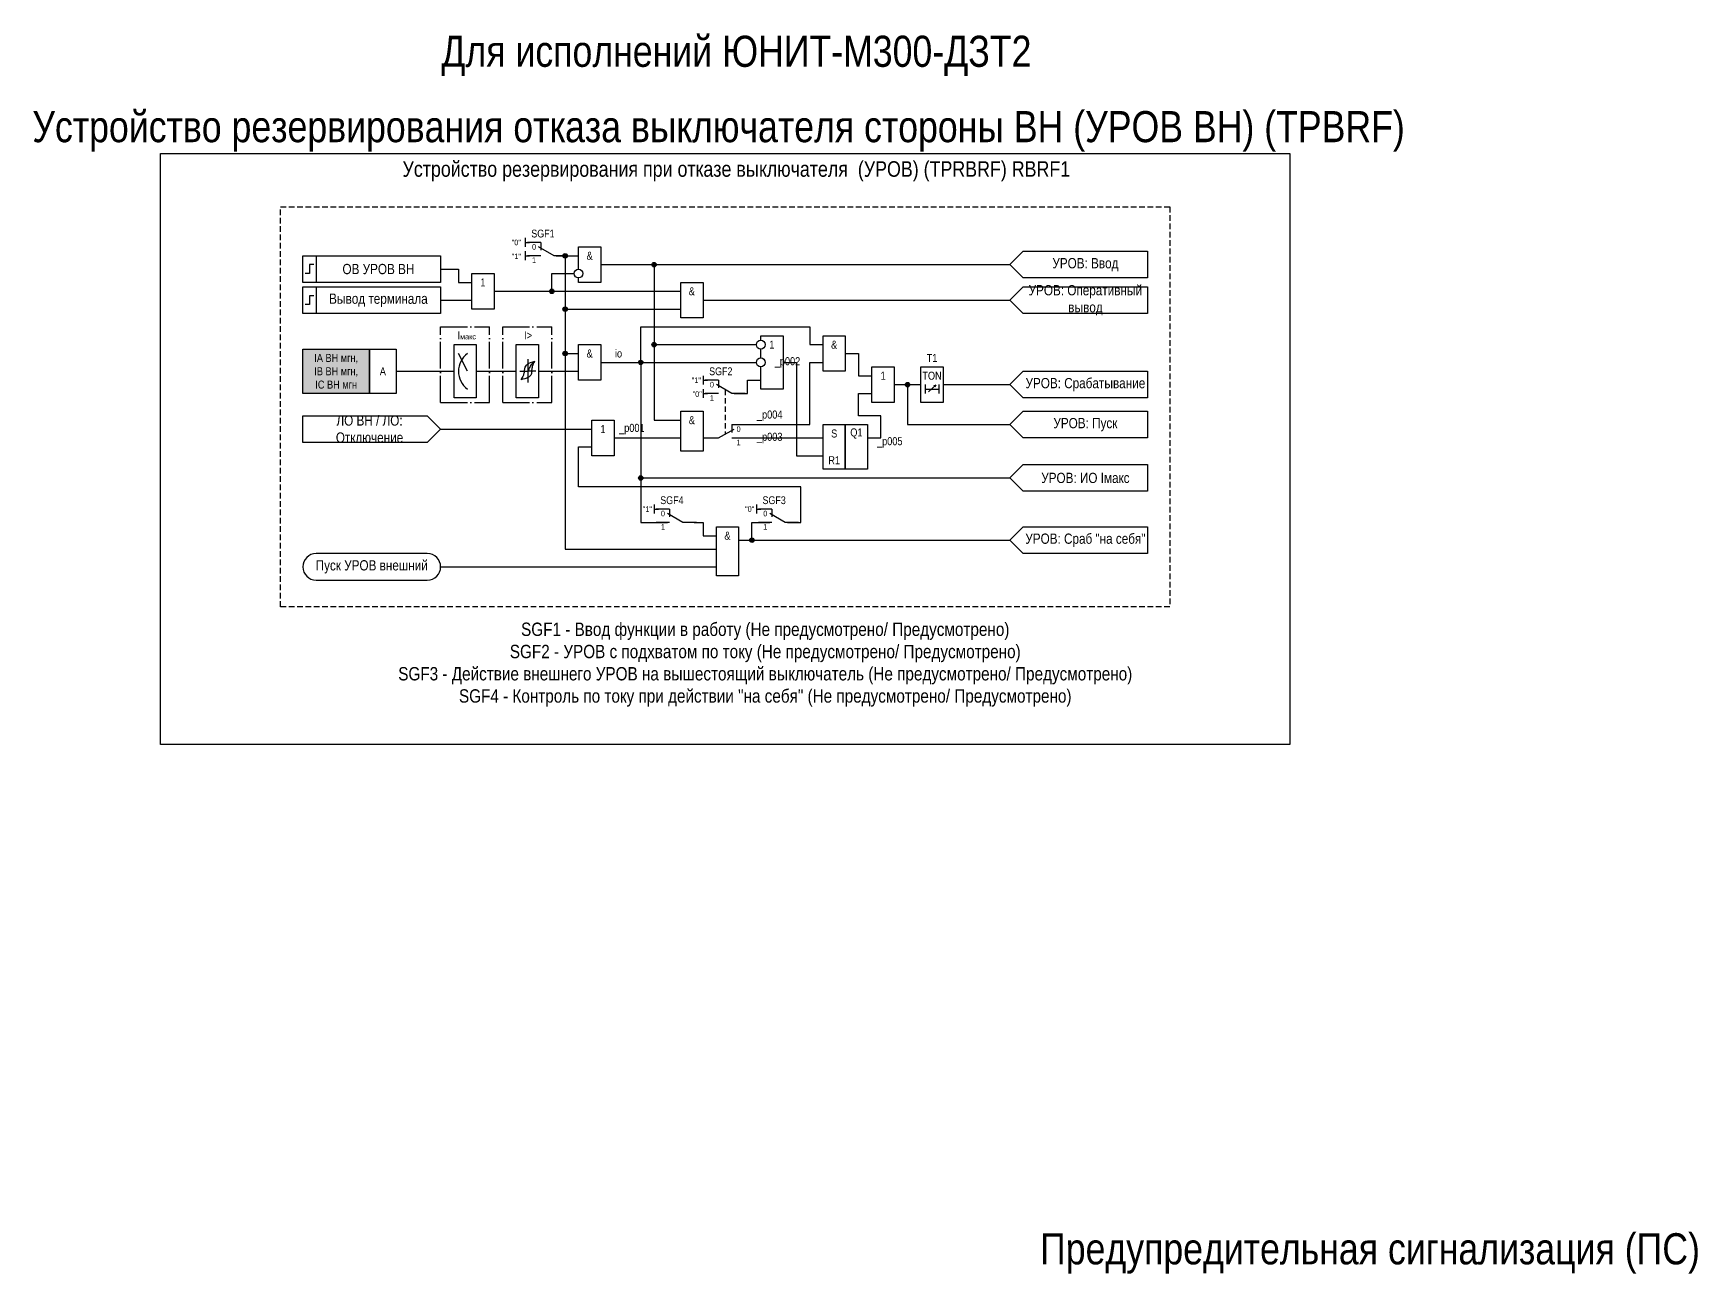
# Model space of a CAD drawing. Header units: millimetres. Extents: x -1143 to 1170, y -154 to 695.
# Drawn here: x 719.4 to 1093.7, y 383.9 to 663.1 of the extents above; entities that cross this region are included whole.
import ezdxf
from ezdxf.enums import TextEntityAlignment as Align

# ---------------------------------------------------------------- set-up
doc = ezdxf.new("R2010")
doc.units = ezdxf.units.MM
doc.linetypes.add('ACAD_ISO04W100', pattern=[30, 24, -3, 0, -3])
doc.linetypes.add('штриховая2', pattern=[0.375, 0.25, -0.125])
doc.layers.add('TEXT', color=7, linetype='Continuous', lineweight=25)
doc.layers.add('Основная', color=7, linetype='Continuous')
doc.styles.add('1.8_Gost_RD', font='ARIALN.TTF', dxfattribs={"height": 1.8})
doc.styles.add('2.5_Gost_RD', font='ARIALN.TTF', dxfattribs={"height": 2.5})
doc.styles.add('3.5_Gost_RD', font='ARIALN.TTF', dxfattribs={"height": 3.5})
doc.styles.add('Вывод', font='ARIALN.TTF', dxfattribs={"height": 2.5})
doc.styles.add('Компонент', font='ARIALN.TTF', dxfattribs={"height": 3.5})

# ---------------------------------------------------------------- blocks, each defined once
blk = doc.blocks.new('Точка')
at = {"ltscale": 100}
h = blk.add_hatch(color=256, dxfattribs=at)
h.dxf.hatch_style = 1
edge = h.paths.add_edge_path()
edge.add_arc((0, 0), 0.5, 0, 360)
blk.add_circle((0, 0), 0.5, dxfattribs=at)
blk = doc.blocks.new('*U958')
at = {"layer": 'Основная', "color": 0}
blk.add_line((0, 0), (7, 4), dxfattribs=at)
at = {"layer": 'Основная', "ltscale": 0.35}
blk.add_line((6, 6), (6, 2.5), dxfattribs=at)
blk = doc.blocks.new('*U985')
at = {"layer": 'Основная', "color": 0}
for p, q in [((-3, 6), (-9, 6)), ((-3, 0), (-9, 0)), ((9, 0), (3, 0))]:
    blk.add_line(p, q, dxfattribs=at)
at = {"layer": 'Основная', "ltscale": 0.25, "xscale": -1}
blk.add_blockref('*U958', (3, 0), dxfattribs=at)
at = {"layer": 'Основная'}
for tag, height, style, p in [('ОУ', 3.5, 'Компонент', (-2, 10)), ('В1', 2.5, 'Вывод', (-14, 6)), ('В2', 2.5, 'Вывод', (-6, 4)), ('В3', 2.5, 'Вывод', (-6, -2))]:
    blk.add_attdef(tag, text='', height=height, dxfattribs=dict(at, style=style)).set_placement(p, align=Align.MIDDLE_CENTER)
blk = doc.blocks.new('*U892')
at = {"layer": 'Основная', "linetype": 'ACAD_ISO04W100', "ltscale": 0.25}
for p, q in [((0, 0), (11, 0)), ((0, -17), (0, 0)), ((11, -17), (11, 0)), ((0, -17), (11, -17))]:
    blk.add_line(p, q, dxfattribs=at)
at = {"layer": 'Основная', "style": 'Компонент'}
blk.add_attdef('ОУ', text='', height=3.5, dxfattribs=at).set_placement((11, 0), align=Align.MIDDLE_CENTER)
blk = doc.blocks.new('*U1019')
at = {"layer": 'Основная', "color": 0}
for p, q in [((-3, 6), (-9, 6)), ((-3, 0), (-9, 0)), ((9, 0), (3, 0))]:
    blk.add_line(p, q, dxfattribs=at)
at = {"layer": 'Основная', "ltscale": 0.25, "xscale": -1}
blk.add_blockref('*U958', (3, 0), dxfattribs=at)
at = {"layer": 'Основная'}
for tag, height, style, p in [('ОУ', 3.5, 'Компонент', (-2, 10)), ('В1', 2.5, 'Вывод', (-13, 6)), ('В2', 2.5, 'Вывод', (-6, 4)), ('В3', 2.5, 'Вывод', (-6, -2))]:
    blk.add_attdef(tag, text='', height=height, dxfattribs=dict(at, style=style)).set_placement(p, align=Align.MIDDLE_CENTER)
blk = doc.blocks.new('*U1037')
at = {"layer": 'Основная', "color": 0}
for p, q in [((-9, 0), (-3, 0)), ((3, 6), (9, 6)), ((3, 0), (9, 0))]:
    blk.add_line(p, q, dxfattribs=at)
at = {"layer": 'Основная', "ltscale": 0.25}
blk.add_blockref('*U958', (-3, 0), dxfattribs=at)
at = {"layer": 'Основная'}
for tag, height, style, p in [('ОУ', 3.5, 'Компонент', (2, 10)), ('В2', 2.5, 'Вывод', (6, 4)), ('В1', 2.5, 'Вывод', (13, 6)), ('В3', 2.5, 'Вывод', (6, -2))]:
    blk.add_attdef(tag, text='', height=height, dxfattribs=dict(at, style=style)).set_placement(p, align=Align.MIDDLE_CENTER)

msp = doc.modelspace()

# ---------------------------------------------------------------- hatches: boundary and pattern name
at = {"ltscale": 100, "true_color": 0xef8637}
h = msp.add_hatch(color=30, dxfattribs=at)
h.dxf.hatch_style = 1
h.paths.add_polyline_path([(780, 592), (795, 592), (795, 582), (780, 582)])

# ---------------------------------------------------------------- linework, layer by layer
at = {"ltscale": 100}
for p, q in [((830, 617), (830, 615)), ((830, 616), (831, 616)), ((830, 614), (830, 612)), ((830, 613), (831, 613)), ((833, 613), (832, 613)), ((870, 586), (870, 584)), ((870, 585), (871, 585)), ((870, 583), (870, 581)), ((870, 582), (871, 582)), ((859, 557), (859, 555)), ((859, 556), (860, 556)), ((882, 557), (882, 555)), ((882, 556), (883, 556))]:
    msp.add_line(p, q, dxfattribs=at)
at = {"color": 7, "ltscale": 100}
for p, q in [((817, 587), (815, 591)), ((828.79, 587), (830.6, 587)), ((832.42, 587), (830.6, 587)), ((920.71, 582.4), (922.38, 583.88)), ((922.38, 583.88), (921.86, 583.66)), ((922.38, 583.88), (922.12, 583.42))]:
    msp.add_line(p, q, dxfattribs=at)
msp.add_line((830.6, 589.72), (830.6, 584.52))
at = {"linetype": 'штриховая2', "ltscale": 5}
msp.add_line((875, 582.86), (875, 572.86), dxfattribs=at)
at = {"color": 3, "ltscale": 100}
for points in [[(748, 636), (1002, 636), (1002, 503), (748, 503)], [(970, 614), (970, 608), (942, 608), (939, 611), (942, 614)], [(970, 606), (970, 600), (942, 600), (939, 603), (942, 606)], [(942, 566), (970, 566), (970, 560), (942, 560), (939, 563)], [(942, 552), (970, 552), (970, 546), (942, 546), (939, 549)]]:
    msp.add_lwpolyline(points, close=True, dxfattribs=at)
at = {"linetype": 'штриховая2', "ltscale": 5}
msp.add_lwpolyline([(775, 624), (975, 624), (975, 534), (775, 534)], close=True, dxfattribs=at)
at = {"ltscale": 100}
for points in [[(842, 610), (842, 615), (847, 615), (847, 607), (842, 607), (842, 608)], [(837, 613), (842, 613)], [(837, 613), (839, 613), (839, 591), (842, 591)], [(811, 610), (815, 610), (815, 607), (818, 607)], [(811, 603), (818, 603)], [(883, 594), (883, 595), (888, 595), (888, 583), (883, 583), (883, 588)], [(883, 590), (883, 592)], [(902, 591), (905, 591), (905, 586), (908, 586)], [(801, 587), (814, 587)], [(819, 587), (828, 587)], [(833, 587), (842, 587)], [(913, 584), (919, 584)], [(920, 584), (920, 582)], [(923, 584), (923, 582)], [(924, 584), (939, 584)], [(920, 583), (923, 583)], [(780, 577), (808, 577), (811, 574), (808, 571), (780, 571), (780, 577)], [(865, 569), (865, 578), (870, 578), (870, 569), (865, 569), (865, 570)], [(870, 572), (873, 572)], [(868, 553), (870, 553), (870, 550), (873, 550)], [(873, 547), (873, 552), (878, 552), (878, 541), (873, 541), (873, 550)], [(878, 549), (881, 549), (881, 553), (885, 553)]]:
    msp.add_lwpolyline(points, dxfattribs=at)
for points in [[(780, 613), (783, 613), (783, 607), (780, 607)], [(780, 613), (811, 613), (811, 607), (780, 607)], [(818, 609), (823, 609), (823, 601), (818, 601)], [(865, 607), (870, 607), (870, 599), (865, 599)], [(780, 606), (811, 606), (811, 600), (780, 600)], [(780, 606), (783, 606), (783, 600), (780, 600)], [(780, 592), (795, 592), (795, 582), (780, 582)], [(795, 592), (801, 592), (801, 582), (795, 582)], [(814, 593), (819, 593), (819, 581), (814, 581)], [(828, 593), (833, 593), (833, 581), (828, 581)], [(842, 593), (847, 593), (847, 585), (842, 585)], [(897, 595), (902, 595), (902, 587), (897, 587)], [(908, 588), (913, 588), (913, 580), (908, 580)], [(919, 588), (924, 588), (924, 580), (919, 580)], [(942, 587), (970, 587), (970, 581), (942, 581), (939, 584)], [(942, 578), (970, 578), (970, 572), (942, 572), (939, 575)], [(845, 576), (850, 576), (850, 568), (845, 568)], [(897, 575), (902, 575), (902, 565), (897, 565)], [(902, 575), (907, 575), (907, 565), (902, 565)]]:
    msp.add_lwpolyline(points, close=True, dxfattribs=at)
at = {"lineweight": 30, "ltscale": 100}
for points in [[(782.5, 611), (781.5, 611), (781.5, 609), (780.5, 609)], [(782.5, 604), (781.5, 604), (781.5, 602), (780.5, 602)]]:
    msp.add_lwpolyline(points, dxfattribs=at)
at = {"color": 3, "ltscale": 100}
for points in [[(837, 613), (839, 613), (839, 601), (865, 601)], [(837, 613), (839, 613), (839, 547), (873, 547)], [(847, 611), (939, 611)], [(847, 611), (859, 611), (859, 576), (865, 576)], [(847, 611), (859, 611), (859, 593), (882, 593)], [(823, 605), (836, 605), (836, 609), (841, 609)], [(823, 605), (865, 605)], [(870, 603), (939, 603)], [(847, 589), (856, 589), (856, 597), (894, 597), (894, 593), (897, 593)], [(847, 589), (882, 589)], [(847, 589), (856, 589), (856, 563), (939, 563)], [(847, 589), (856, 589), (856, 553), (862, 553)], [(877, 575), (894, 575), (894, 589), (897, 589)], [(888, 589), (891, 589), (891, 568), (897, 568)], [(877, 582), (880, 582), (880, 585), (883, 585)], [(913, 584), (916, 584), (916, 575), (939, 575)], [(907, 572), (910, 572), (910, 577), (905, 577), (905, 582), (908, 582)], [(811, 574), (845, 574)], [(889, 553), (892, 553), (892, 561), (842, 561), (842, 570), (845, 570)], [(850, 572), (865, 572)], [(877, 572), (897, 572)], [(878, 549), (939, 549)], [(811, 543), (873, 543)]]:
    msp.add_lwpolyline(points, dxfattribs=at)
at = {"ltscale": 100}
msp.add_lwpolyline([(783, 540), (808, 540, 1), (808, 546), (783, 546, 1)], format="xyb", close=True, dxfattribs=at)
for centre in [(842, 609), (883, 589)]:
    msp.add_circle(centre, 1)
msp.add_circle((883, 593), 1, dxfattribs=at)
at = {"color": 7, "ltscale": 100}
msp.add_arc((820, 587), 5, 126.8699, 233.1301, dxfattribs=at)
for points in [[(829.8, 586.92), (829.95, 587.71), (830.44, 588.54), (832.2, 589.26)], [(830.6, 587), (831, 587.72), (831.47, 588.6), (832.2, 589.26)], [(831.48, 586.92), (831.6, 587.71), (831.81, 588.54), (832.2, 589.26)], [(829.8, 586.92), (829.6, 586.13), (829, 585.12)], [(831.48, 586.92), (831.25, 586.13), (830.76, 585.67), (829, 585.12)]]:
    msp.add_spline(points, degree=3)

# ---------------------------------------------------------------- block references
at = {"ltscale": 100}
for p in [(839, 613), (859, 611), (836, 605), (839, 601), (839, 591), (859, 593), (856, 589), (916, 584), (856, 563), (881, 549)]:
    msp.add_blockref('Точка', p, dxfattribs=at)
at = {"layer": 'Основная', "ltscale": 0.25, "xscale": 0.5, "yscale": 0.5, "zscale": 0.5}
for name, p, values in [('*U985', (835, 613), {'ОУ': 'SGF1', 'В1': '"0"', 'В2': '0', 'В3': '1'}), ('*U1019', (875, 582), {'ОУ': 'SGF2', 'В1': '"1"', 'В2': '0', 'В3': '1'}), ('*U1019', (864, 553), {'ОУ': 'SGF4', 'В1': '"1"', 'В2': '0', 'В3': '1'}), ('*U1019', (887, 553), {'ОУ': 'SGF3', 'В1': '"0"', 'В2': '0', 'В3': '1'})]:
    msp.add_blockref(name, p, dxfattribs=at).add_auto_attribs(values)
at = {"layer": 'Основная', "ltscale": 0.25}
for p in [(811, 597), (825, 597)]:
    msp.add_blockref('*U892', p, dxfattribs=at)
ref = msp.add_blockref('*U1037', (875, 572), dxfattribs=dict(at, xscale=0.5, yscale=0.5, zscale=0.5))
ref.add_attrib('В2', '0', dxfattribs={"height": 1.25, "style": 'Вывод'}).set_placement((878, 574), align=Align.MIDDLE_CENTER)
ref.add_attrib('В3', '1', dxfattribs={"height": 1.25, "style": 'Вывод'}).set_placement((878, 571), align=Align.MIDDLE_CENTER)

# ---------------------------------------------------------------- texts
at = {"color": 30, "ltscale": 100, "attachment_point": 5, "style": '3.5_Gost_RD'}
for s, insert, char_height, width in [('{\\C4;Для исполнений ЮНИТ-М300-ДЗТ2}', (877.5, 658), 7, 254.6227), ('{\\C3;Устройство резервирования отказа выключателя стороны ВН (УРОВ ВН) (TPBRF)}', (873.5, 641), 7, 333), ('Устройство резервирования при отказе выключателя  (УРОВ) (TPRBRF) {\\C6;RBRF1}', (877.5, 632), 3.5, 215), ('SGF1 - Ввод функции в работу (Не предусмотрено/ Предусмотрено)\\PSGF2 - УРОВ с подхватом по току (Не предусмотрено/ Предусмотрено)\\PSGF3 - Действие внешнего УРОВ на вышестоящий выключатель (Не предусмотрено/ Предусмотрено)\\PSGF4 - Контроль по току при действии "на себя" (Не предусмотрено/ Предусмотрено)', (884, 521), 3, 210), ('{\\C3;Предупредительная сигнализация (ПС)}', (1020, 388.5), 7, 300)]:
    msp.add_mtext(s, dxfattribs=dict(at, insert=insert, char_height=char_height, width=width))
at = {"ltscale": 100, "char_height": 1.8, "attachment_point": 5}
for s, insert, width, style in [('&', (844.5, 613), 5, '2.5_Gost_RD'), ('1', (820.5, 607), 5, '2.5_Gost_RD'), ('&', (867.5, 605), 5, '2.5_Gost_RD'), ('&', (844.5, 591), 5, '2.5_Gost_RD'), ('1', (885.5, 593), 5, '2.5_Gost_RD'), ('&', (899.5, 593), 5, '2.5_Gost_RD'), ('{\\C7;IA ВН мгн, \\PIВ ВН мгн, \\PIС ВН мгн}', (787.5, 587), 15, '1.8_Gost_RD'), ('А', (798, 587), 6, '1.8_Gost_RD'), ('T1', (921.5, 590), 5, '2.5_Gost_RD'), ('1', (910.5, 586), 5, '2.5_Gost_RD'), ('TON', (921.5, 586), 5, '2.5_Gost_RD'), ('&', (867.5, 576), 5, '2.5_Gost_RD'), ('1', (847.5, 574), 5, '2.5_Gost_RD'), ('S', (899.5, 573), 5, '2.5_Gost_RD'), ('Q1', (904.5, 573), 5, '2.5_Gost_RD'), ('R1', (899.5, 567), 5, '2.5_Gost_RD'), ('&', (875.5, 550), 5, '2.5_Gost_RD')]:
    msp.add_mtext(s, dxfattribs=dict(at, insert=insert, width=width, style=style))
at = {"ltscale": 100, "char_height": 1.25, "attachment_point": 1, "style": '3.5_Gost_RD'}
for s, insert in [('"1"', (827, 613.5)), ('\\pi0.1597;"0"', (867.5, 582.5))]:
    msp.add_mtext_dynamic_manual_height_columns(s, width=2, gutter_width=17.5, heights=[0], dxfattribs=dict(at, insert=insert))
at = {"color": 7, "ltscale": 100, "char_height": 1.8, "attachment_point": 1, "style": '1.8_Gost_RD'}
for s, insert in [('\\pi2.7859;I{\\H0.66667x;макс}', (812, 596)), ('\\pi4.7676;I>', (825, 596))]:
    msp.add_mtext_dynamic_manual_height_columns(s, width=11, gutter_width=17.5, heights=[0], dxfattribs=dict(at, insert=insert))
at = {"color": 6, "ltscale": 100, "char_height": 1.8, "width": 5, "attachment_point": 5, "style": '2.5_Gost_RD'}
for s, insert in [('io', (851, 591)), ('_p002', (889, 589)), ('_p004', (885, 577)), ('_p001', (854, 574)), ('_p003', (885, 572)), ('_p005', (912, 571))]:
    msp.add_mtext(s, dxfattribs=dict(at, insert=insert))
at = {"layer": 'TEXT', "ltscale": 100, "char_height": 2.3, "attachment_point": 5, "style": '2.5_Gost_RD'}
for s, insert, width in [('ОВ УРОВ ВН', (797, 610), 28), ('УРОВ: Ввод', (956, 611), 28), ('УРОВ: Оперативный вывод', (956, 603), 28), ('Вывод терминала', (797, 603), 28), ('УРОВ: Срабатывание', (956, 584), 28), ('ЛО ВН / ЛО: Отключение', (795, 574), 28), ('УРОВ: Пуск', (956, 575), 28), ('УРОВ: ИО Iмакс', (956, 563), 28), ('УРОВ: Сраб "на себя"', (956, 549), 28), ('Пуск УРОВ внешний', (795.5, 543), 31)]:
    msp.add_mtext(s, dxfattribs=dict(at, insert=insert, width=width))

doc.saveas('drawing.dxf')
